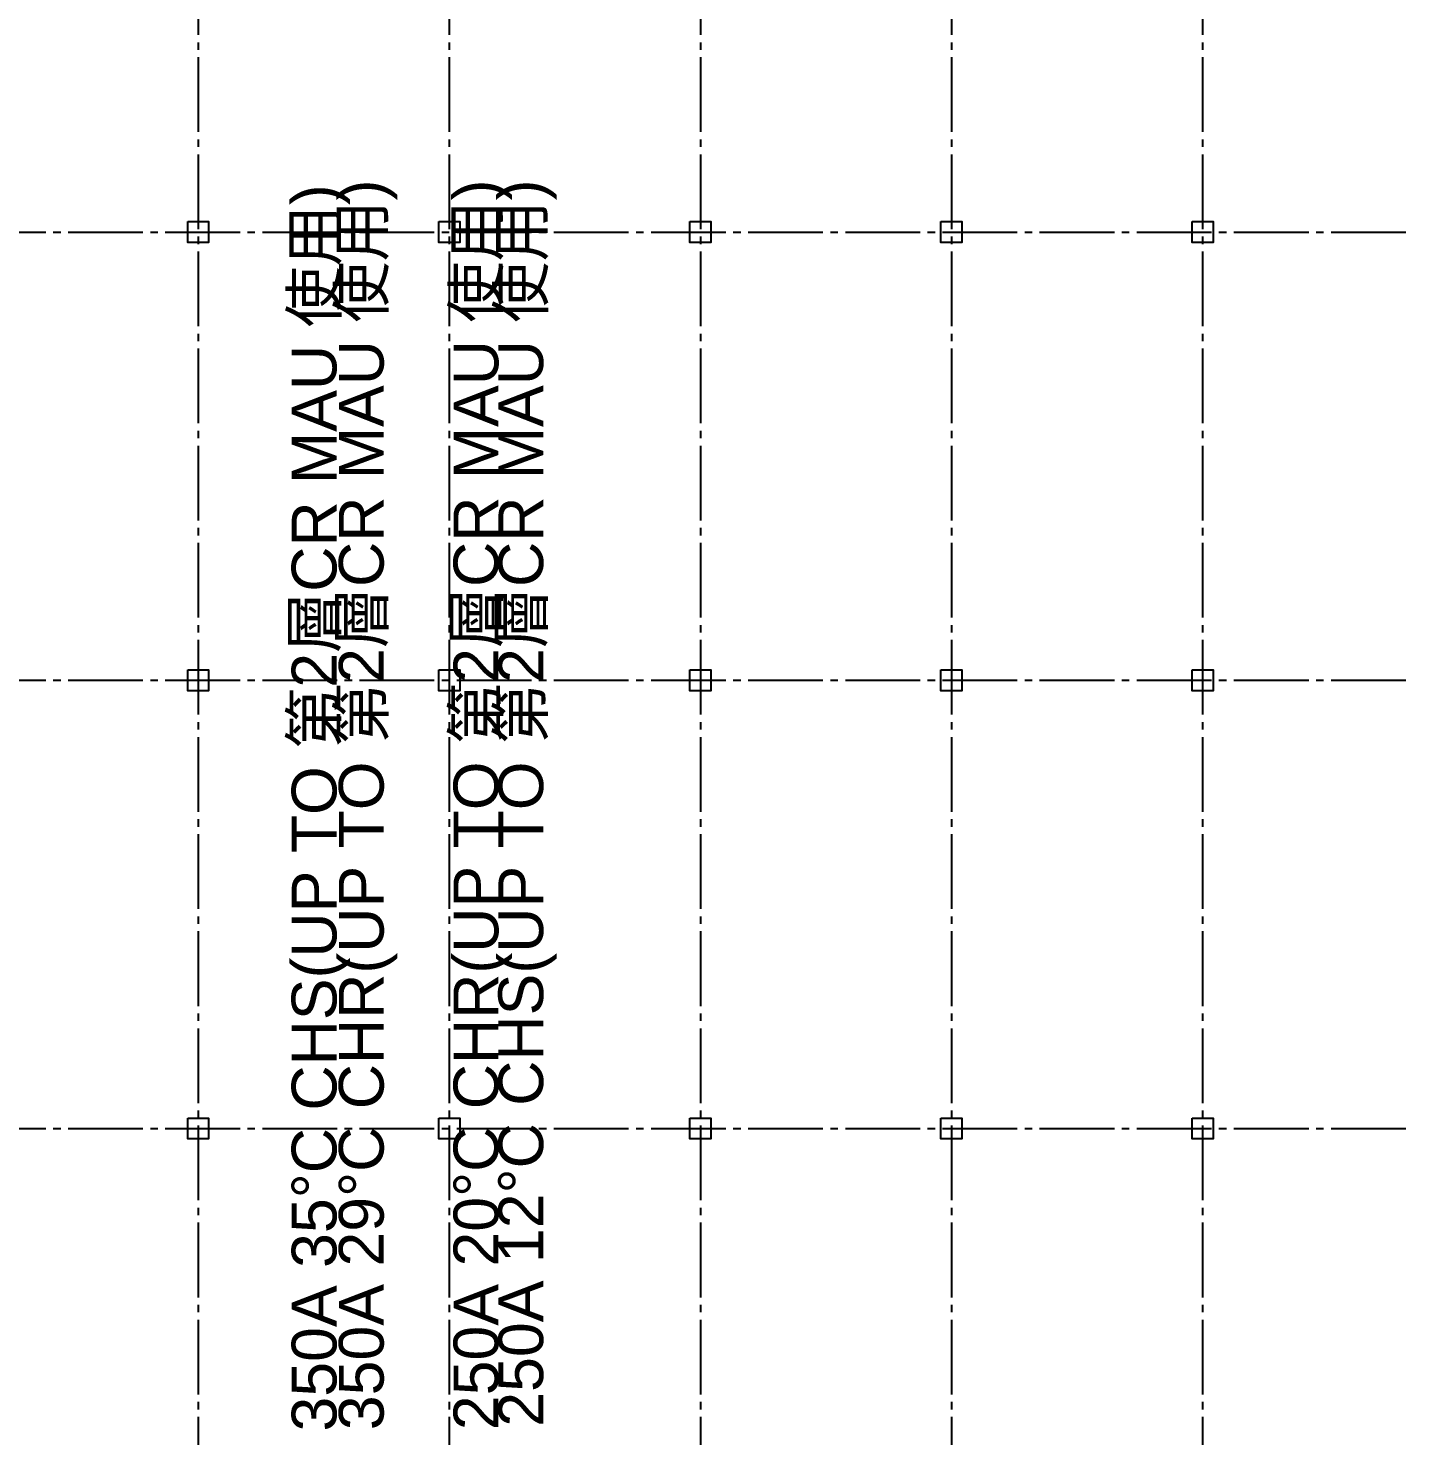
# Model space of a CAD drawing. Extents: x -18489 to 27370, y -8745 to 11880.
# Drawn here: x 2071 to 6670, y 472 to 5182 of the extents above; entities that cross this region are included whole.
import ezdxf
from ezdxf.enums import TextEntityAlignment as Align

# ---------------------------------------------------------------- set-up
doc = ezdxf.new("R2010")
doc.units = 0
doc.header["$LTSCALE"] = 100
doc.linetypes.add('X-S-FAB-L10$0$COL-CEN-LIN', pattern=[3.25, 2.5, -0.25, 0.25, -0.25])
for name, color, linetype in [('188K-SM-07-F10-MECH-WWR-PIPE-Y2257103$0$M-P-TXT2.5', 7, 'Continuous'), ('X-S-FAB-L10$0$0-DIM-TXT', 8, 'Continuous'), ('X-S-FAB-L10$0$BLOCK', 8, 'Continuous'), ('X-S-FAB-L10$0$CCL', 8, 'X-S-FAB-L10$0$COL-CEN-LIN'), ('X-S-FAB-L10$0$COL-S', 8, 'Continuous')]:
    doc.layers.add(name, color=color, linetype=linetype)
doc.styles.add('188K-SM-07-F10-MECH-WWR-PIPE-Y2257103$0$Standard', font='arial.ttf')
doc.styles.add('X-S-FAB-L10$0$CHINA', font='simplex.shx', dxfattribs={"width": 0.75, "bigfont": 'chineset.shx'})
doc.styles.add('X-S-FAB-L10$0$Standard', font='', dxfattribs={"width": 0.8})
doc.styles.add('X-S-FAB-L10$0$TG_NOTE_TEXT', font='simplex.shx', dxfattribs={"width": 0.75, "bigfont": 'chineset.shx'})
doc.styles.get('X-S-FAB-L10$0$Standard').set_extended_font_data('Microsoft JhengHei')

# ---------------------------------------------------------------- blocks, each defined once
blk = doc.blocks.new('X-S-FAB-L10$0$FAB2-L05')
at = {"layer": 'X-S-FAB-L10$0$CCL'}
for p, q in [((-23520, 11005), (-23520, 0)), ((-22680, 11005), (-22680, 0)), ((-21840, 11005), (-21840, 0)), ((-21000, 11005), (-21000, 0)), ((-20160, 11005), (-20160, 0)), ((-26880, 5220), (1210, 5220)), ((-26880, 3720), (1210, 3720)), ((-26880, 2220), (1210, 2220))]:
    blk.add_line(p, q, dxfattribs=at)
at = {"layer": 'X-S-FAB-L10$0$COL-S'}
for points in [[(-23555, 5255), (-23485, 5255), (-23485, 5185), (-23555, 5185)], [(-22715, 5255), (-22645, 5255), (-22645, 5185), (-22715, 5185)], [(-21875, 5255), (-21805, 5255), (-21805, 5185), (-21875, 5185)], [(-21035, 5255), (-20965, 5255), (-20965, 5185), (-21035, 5185)], [(-20195, 5255), (-20125, 5255), (-20125, 5185), (-20195, 5185)], [(-23555, 3755), (-23485, 3755), (-23485, 3685), (-23555, 3685)], [(-22715, 3755), (-22645, 3755), (-22645, 3685), (-22715, 3685)], [(-21875, 3755), (-21805, 3755), (-21805, 3685), (-21875, 3685)], [(-21035, 3755), (-20965, 3755), (-20965, 3685), (-21035, 3685)], [(-20195, 3755), (-20125, 3755), (-20125, 3685), (-20195, 3685)], [(-23555, 2255), (-23485, 2255), (-23485, 2185), (-23555, 2185)], [(-22715, 2255), (-22645, 2255), (-22645, 2185), (-22715, 2185)], [(-21875, 2255), (-21805, 2255), (-21805, 2185), (-21875, 2185)], [(-21035, 2255), (-20965, 2255), (-20965, 2185), (-21035, 2185)], [(-20195, 2255), (-20125, 2255), (-20125, 2185), (-20195, 2185)]]:
    blk.add_lwpolyline(points, close=True, dxfattribs=at)
blk = doc.blocks.new('X-S-FAB-L10')
at = {"layer": 'X-S-FAB-L10$0$COL-S'}
for p, q in [((2605, 4535), (2675, 4535)), ((2605, 4465), (2605, 4535)), ((2675, 4535), (2675, 4465)), ((3445, 4535), (3515, 4535)), ((3445, 4465), (3445, 4535)), ((3515, 4535), (3515, 4465)), ((4285, 4535), (4355, 4535)), ((4285, 4465), (4285, 4535)), ((4355, 4535), (4355, 4465)), ((5125, 4535), (5195, 4535)), ((5125, 4465), (5125, 4535)), ((5195, 4535), (5195, 4465)), ((5965, 4535), (6035, 4535)), ((5965, 4465), (5965, 4535)), ((6035, 4535), (6035, 4465)), ((2675, 4465), (2605, 4465)), ((3515, 4465), (3445, 4465)), ((4355, 4465), (4285, 4465)), ((5195, 4465), (5125, 4465)), ((6035, 4465), (5965, 4465)), ((2605, 3035), (2675, 3035)), ((2605, 2965), (2605, 3035)), ((2675, 3035), (2675, 2965)), ((3445, 3035), (3515, 3035)), ((3445, 2965), (3445, 3035)), ((3515, 3035), (3515, 2965)), ((4285, 3035), (4355, 3035)), ((4285, 2965), (4285, 3035)), ((4355, 3035), (4355, 2965)), ((5125, 3035), (5195, 3035)), ((5125, 2965), (5125, 3035)), ((5195, 3035), (5195, 2965)), ((5965, 3035), (6035, 3035)), ((5965, 2965), (5965, 3035)), ((6035, 3035), (6035, 2965)), ((2675, 2965), (2605, 2965)), ((3515, 2965), (3445, 2965)), ((4355, 2965), (4285, 2965)), ((5195, 2965), (5125, 2965)), ((6035, 2965), (5965, 2965)), ((2605, 1535), (2675, 1535)), ((2605, 1465), (2605, 1535)), ((2675, 1535), (2675, 1465)), ((3445, 1535), (3515, 1535)), ((3445, 1465), (3445, 1535)), ((3515, 1535), (3515, 1465)), ((4285, 1535), (4355, 1535)), ((4285, 1465), (4285, 1535)), ((4355, 1535), (4355, 1465)), ((5125, 1535), (5195, 1535)), ((5125, 1465), (5125, 1535)), ((5195, 1535), (5195, 1465)), ((5965, 1535), (6035, 1535)), ((5965, 1465), (5965, 1535)), ((6035, 1535), (6035, 1465)), ((2675, 1465), (2605, 1465)), ((3515, 1465), (3445, 1465)), ((4355, 1465), (4285, 1465)), ((5195, 1465), (5125, 1465)), ((6035, 1465), (5965, 1465))]:
    blk.add_line(p, q, dxfattribs=at)
at = {"layer": 'X-S-FAB-L10$0$BLOCK'}
blk.add_blockref('X-S-FAB-L10$0$FAB2-L05', (26160, -720), dxfattribs=at)
at = {"style": 'X-S-FAB-L10$0$TG_NOTE_TEXT', "width": 0.5, "flags": 1}
for p in [(7463.301, 9020), (18268.251, 8649), (11197.77, 4800.167), (16485.801, 4800.167), (25420.27, 2635), (13360, 320.001, 0), (7463.301, -33.333)]:
    blk.add_attdef('WH', text='', height=20, dxfattribs=at).set_placement(p, align=Align.BOTTOM_LEFT)
at = {"width": 0.5}
for style, p in [('X-S-FAB-L10$0$TG_NOTE_TEXT', (7585, 9020)), ('X-S-FAB-L10$0$TG_NOTE_TEXT', (18389.95, 8649)), ('X-S-FAB-L10$0$TG_NOTE_TEXT', (11117.5, 4813.5)), ('X-S-FAB-L10$0$TG_NOTE_TEXT', (16607.5, 4813.5)), ('X-S-FAB-L10$0$TG_NOTE_TEXT', (25350, 2635)), ('X-S-FAB-L10$0$Standard', (13129.375, 325.001, 0)), ('X-S-FAB-L10$0$TG_NOTE_TEXT', (7585, -20))]:
    blk.add_attdef('DESC', text='', height=10, dxfattribs=dict(at, style=style)).set_placement(p, align=Align.BOTTOM_LEFT)
for tag, style, p in [('TYPE', 'X-S-FAB-L10$0$TG_NOTE_TEXT', (7619.286, 9020)), ('NO', 'X-S-FAB-L10$0$TG_NOTE_TEXT', (7650.095, 9020)), ('TYPE', 'X-S-FAB-L10$0$TG_NOTE_TEXT', (18424.236, 8649)), ('NO', 'X-S-FAB-L10$0$TG_NOTE_TEXT', (18455.045, 8649)), ('NO', 'X-S-FAB-L10$0$TG_NOTE_TEXT', (11088.595, 4813.5)), ('TYPE', 'X-S-FAB-L10$0$TG_NOTE_TEXT', (11151.786, 4813.5)), ('TYPE', 'X-S-FAB-L10$0$TG_NOTE_TEXT', (16641.786, 4813.5)), ('NO', 'X-S-FAB-L10$0$TG_NOTE_TEXT', (16672.595, 4813.5)), ('NO', 'X-S-FAB-L10$0$TG_NOTE_TEXT', (25313, 2635)), ('TYPE', 'X-S-FAB-L10$0$TG_NOTE_TEXT', (25350, 2635)), ('NO', 'X-S-FAB-L10$0$Standard', (13100, 320.001, 0)), ('TYPE', 'X-S-FAB-L10$0$Standard', (13129.375, 320.001, 0)), ('TYPE', 'X-S-FAB-L10$0$TG_NOTE_TEXT', (7619.286, -20)), ('NO', 'X-S-FAB-L10$0$TG_NOTE_TEXT', (7650.095, -20))]:
    blk.add_attdef(tag, text='', height=10, dxfattribs=dict(at, style=style)).set_placement(p, align=Align.BOTTOM_RIGHT)
at = {"style": 'X-S-FAB-L10$0$TG_NOTE_TEXT', "width": 0.5, "flags": 1}
for rotation, p in [(180, (43, 7480)), (180, (943, 7480)), (90, (24310, 3717.77)), (270, (17080, 1711.699))]:
    blk.add_attdef('WH', text='', height=20, rotation=rotation, dxfattribs=at).set_placement(p, align=Align.BOTTOM_LEFT)
at = {"width": 0.5}
for rotation, style, p in [(180, 'X-S-FAB-L10$0$Standard', (317.625, 7480)), (180, 'X-S-FAB-L10$0$Standard', (1217.625, 7480)), (90, 'X-S-FAB-L10$0$TG_NOTE_TEXT', (24310, 3647.5)), (270, 'X-S-FAB-L10$0$TG_NOTE_TEXT', (17080, 1605))]:
    blk.add_attdef('DESC', text='', height=10, rotation=rotation, dxfattribs=dict(at, style=style)).set_placement(p, align=Align.BOTTOM_LEFT)
for tag, rotation, style, p in [('TYPE', 180, 'X-S-FAB-L10$0$Standard', (317.625, 7480)), ('NO', 180, 'X-S-FAB-L10$0$Standard', (347, 7480)), ('TYPE', 180, 'X-S-FAB-L10$0$Standard', (1217.625, 7480)), ('NO', 180, 'X-S-FAB-L10$0$Standard', (1247, 7480)), ('TYPE', 90, 'X-S-FAB-L10$0$TG_NOTE_TEXT', (24310, 3647.5)), ('NO', 90, 'X-S-FAB-L10$0$TG_NOTE_TEXT', (24310, 3610.5)), ('TYPE', 270, 'X-S-FAB-L10$0$TG_NOTE_TEXT', (17080, 1605)), ('NO', 270, 'X-S-FAB-L10$0$TG_NOTE_TEXT', (17080, 1573))]:
    blk.add_attdef(tag, text='', height=10, rotation=rotation, dxfattribs=dict(at, style=style)).set_placement(p, align=Align.BOTTOM_RIGHT)
at = {"layer": 'X-S-FAB-L10$0$0-DIM-TXT', "style": 'X-S-FAB-L10$0$CHINA', "width": 0.75}
for p in [(667.414, 7855.1, -2689.4), (22627.353, 6728.814), (25644.722, 6728.814), (24778.787, 5569.051), (1118.252, 4980), (417.801, 4594.623), (23874.84, 4355), (22927.43, 4330.122), (23749.869, 3901.367), (417.801, 3765.236), (1118.252, 3730), (417.801, 3115.79), (536.882, 2227.832), (16908.994, 1782.652), (888.445, 880.466), (16977.43, 750), (18878.841, 750), (21364.03, 526.894), (25641.221, 553.233)]:
    blk.add_attdef('HIG', text='', height=80, dxfattribs=at).set_placement(p, align=Align.MIDDLE_LEFT)
blk = doc.blocks.new('188K-SM-07-F10-MECH-WWR-PIPE-Y2257103')
at = {"layer": '188K-SM-07-F10-MECH-WWR-PIPE-Y2257103$0$M-P-TXT2.5', "style": '188K-SM-07-F10-MECH-WWR-PIPE-Y2257103$0$Standard'}
for s, p in [('350A 35%%DC CHS(UP TO 第2層CR MAU 使用)', (3027.8, 4659.8)), ('350A 29%%DC CHR(UP TO 第2層CR MAU 使用)', (3185.6, 4675.9)), ('250A 20%%DC CHR(UP TO 第2層CR MAU 使用)', (3569.2, 4675.9)), ('250A 12%%DC CHS(UP TO 第2層CR MAU 使用)', (3719.2, 4675.9))]:
    blk.add_text(s, height=150, rotation=90, dxfattribs=at).set_placement(p, align=Align.MIDDLE_RIGHT)

msp = doc.modelspace()

# ---------------------------------------------------------------- block references
for name in ['X-S-FAB-L10', '188K-SM-07-F10-MECH-WWR-PIPE-Y2257103']:
    msp.add_blockref(name, (0, 0))

doc.saveas('drawing.dxf')
